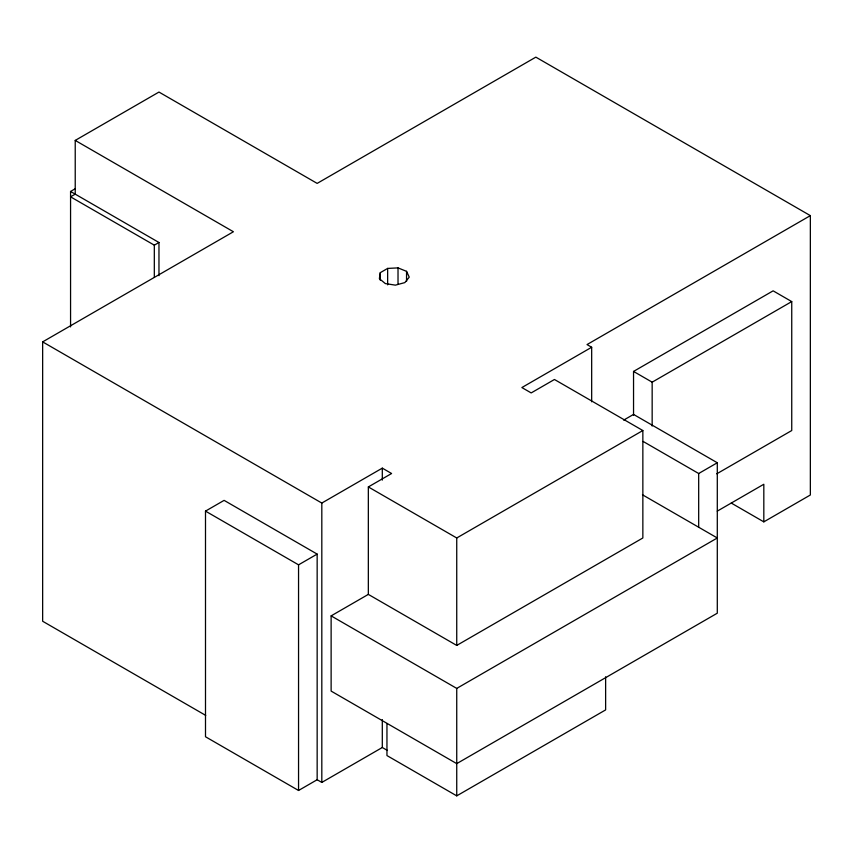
<?xml version="1.0" encoding="UTF-8"?>
<svg xmlns="http://www.w3.org/2000/svg" width="853" height="853" viewBox="0 0 853 853"><rect width="100%" height="100%" fill="white"/><g stroke="black" fill="none" stroke-linecap="round" stroke-linejoin="round"><path stroke-width="1.28" d="M380.278 272.672L379.372 278.664L385.343 283.591L395.408 285.147L404.844 282.599L409.248 277.15L406.55 271.339L398.02 267.895L387.646 268.418L380.278 272.672L380.278 280.253M158.967 275.679L158.967 242.497L154.318 245.174L70.564 196.83L75.224 194.143L75.224 140.414L158.967 92.06L317.156 183.395L535.844 57.14L810.35 215.628L810.35 494.996L763.819 521.865L731.256 503.057M70.564 326.902L70.564 191.456L75.16 188.801M205.733 715.411L42.65 621.251L42.65 341.882L233.413 231.749L75.224 140.414M205.498 511.118L224.104 500.37L317.156 554.098L317.156 779.738L298.55 790.486L205.498 736.757L205.498 511.118L298.55 564.835L317.156 554.098M810.35 215.628L587.024 344.569L591.673 347.256L591.673 401.795M42.65 341.882L321.816 503.057L382.304 468.137L391.602 473.511L368.336 486.935L368.336 594.392L456.739 645.422L642.853 537.976L642.853 430.53L554.45 379.489L531.184 392.924L521.876 387.55L591.673 347.256M633.544 415.294L633.544 371.428L773.127 290.841L791.744 301.589L791.744 430.53L716.755 473.82M633.544 371.428L652.161 382.176L791.744 301.589M623.692 420.102L633.544 414.409L717.298 462.763L717.298 613.19L456.739 763.627L331.124 691.09L331.124 615.877L368.336 594.392M368.336 486.935L456.739 537.976L642.853 430.53M643.183 441.47L698.682 473.511L717.298 462.763M717.256 511.139L763.819 484.259L763.819 521.865M331.124 615.877L456.739 688.403L717.298 537.976L642.469 494.783M317.156 779.738L321.816 782.425L382.304 747.505L387.465 750.491M386.953 723.493L386.953 755.566L456.739 795.86L605.63 709.899L605.63 676.781M70.564 191.456L158.967 242.497M698.682 473.511L698.682 527.229M652.161 382.176L652.161 426.042M456.739 537.976L456.739 645.422M456.739 688.403L456.739 795.86M406.55 271.339L406.55 281.458M398.02 267.895L398.02 284.326M387.646 268.418L387.646 284.849M382.304 468.137L382.304 480.111M382.304 719.569L382.304 747.505M321.816 503.057L321.816 782.425M298.55 564.835L298.55 790.486M154.318 245.174L154.318 277.033"/></g></svg>
